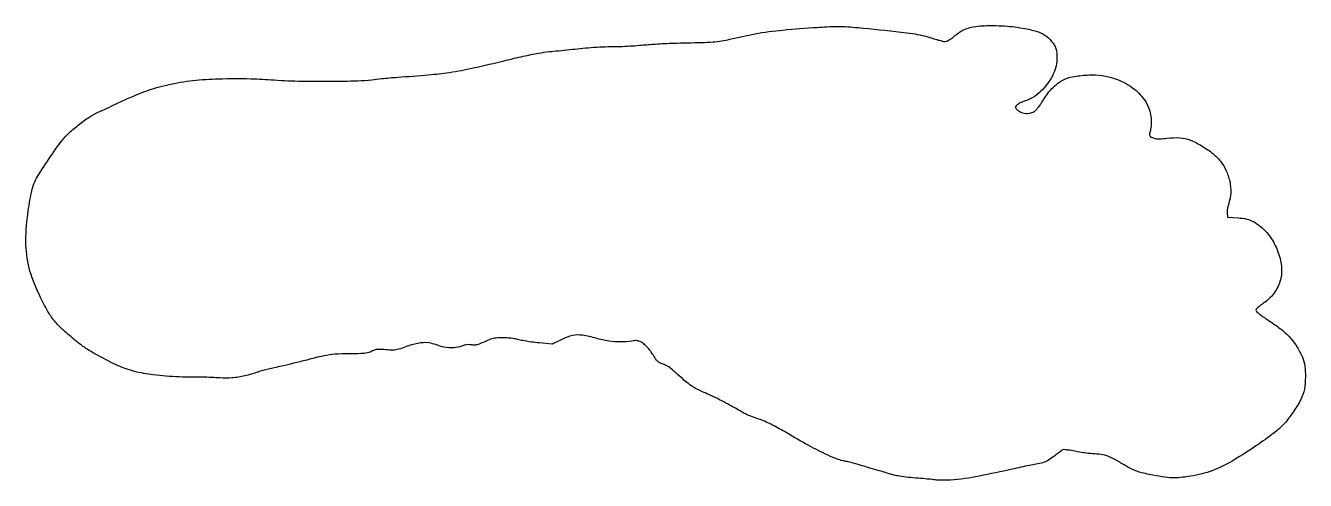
# Model space of a CAD drawing. Extents: x 31 to 285, y 55 to 146.
import ezdxf

# ---------------------------------------------------------------- set-up
doc = ezdxf.new("R2010")
doc.units = 0
doc.layers.get('0').update_dxf_attribs({"linetype": 'CONTINUOUS'})

msp = doc.modelspace()

# ---------------------------------------------------------------- linework, layer by layer
at = {"color": 7}
for points in [[(269.353724, 108.629314), (269.434131, 107.793276), (271.512936, 107.620976)], [(137.129692, 83.454254), (135.194281, 82.52385), (132.573834, 82.767981)]]:
    msp.add_lwpolyline(points, dxfattribs=at)
msp.add_lwpolyline([(211.604251, 55.47187), (211.604251, 55.47187)], close=True, dxfattribs=at)
for points in [[(132.573834, 82.767981), (131.062415, 82.94431), (129.618983, 83.171907), (128.556036, 83.401496), (127.596043, 83.598044), (126.422523, 83.739018), (125.289535, 83.793897), (123.986812, 83.738623), (122.948208, 83.506844), (121.765571, 83.007558), (120.663849, 82.533117), (119.860947, 82.342691), (119.111043, 82.37798), (118.452548, 82.423308), (117.832536, 82.337824), (117.226659, 82.118172), (115.641155, 81.810878), (113.671414, 81.907649), (112.18595, 82.365817), (110.648265, 82.790772), (108.475686, 82.662881), (106.078991, 82.006325), (104.630015, 81.499941), (103.530329, 81.331371), (102.126777, 81.400495), (100.838205, 81.472788), (100.009387, 81.382962), (99.318728, 81.096161), (98.499772, 80.795557), (97.153504, 80.647652), (94.765616, 80.595945), (92.026031, 80.521021), (89.767887, 80.190404), (86.381526, 79.368413), (83.77032, 78.71656), (81.442818, 78.161829), (79.902912, 77.824315), (78.815615, 77.582411), (77.674682, 77.278327), (76.72712, 76.977897), (74.081804, 76.204207), (71.52567, 75.813333), (69.105221, 75.812386), (67.530028, 75.899662), (65.47635, 75.954029), (63.388797, 75.96372), (61.00344, 76.007922), (58.438493, 76.169846), (55.893929, 76.43688), (52.162747, 77.095194), (48.902425, 78.231369), (44.922594, 80.260231), (42.73852, 81.525876), (40.97527, 82.790594), (38.633094, 84.771472), (36.631091, 86.665117), (35.177347, 88.647856), (33.482929, 91.795702), (31.37929, 97.021133), (30.583782, 102.271047), (30.957719, 108.460703), (31.293675, 110.679428), (31.674655, 112.681315), (32.01818, 114.032963), (33.560271, 116.952898), (36.186595, 120.891969), (38.759242, 124.143492), (40.663012, 125.840678), (43.062045, 127.608744), (44.851665, 128.633553), (45.712111, 129.007122), (47.488556, 129.822594), (49.79641, 130.903424), (54.382147, 132.832547), (58.789629, 134.116515), (63.753737, 134.969408), (68.871763, 135.281303), (75.290985, 135.318616), (79.902912, 135.06328), (85.422773, 134.832979), (93.717464, 134.844047), (99.338754, 135.089209), (101.247161, 135.326938), (104.468076, 135.614137), (110.618018, 136.094941), (114.750571, 136.559848), (119.481637, 137.443503), (125.864041, 138.942551), (129.442957, 139.779087), (132.452007, 140.382846), (134.629226, 140.701265), (136.455211, 140.880439), (138.654542, 141.105578), (140.751074, 141.327939), (142.896497, 141.516454), (145.223999, 141.652854), (147.229688, 141.70761), (149.130929, 141.748866), (151.184608, 141.849895), (152.946114, 141.988812), (155.681976, 142.212607), (159.326487, 142.377113), (164.887088, 142.527803), (167.089029, 142.628525), (168.884951, 142.831215), (170.476483, 143.158628), (175.5027, 144.242754), (181.033645, 144.997443), (187.830588, 145.526569), (191.846939, 145.70915), (196.018432, 145.474669), (204.520966, 144.588399), (206.838625, 144.286701), (208.795242, 143.912226), (210.461582, 143.451432), (211.677875, 143.077282), (212.697261, 142.810426), (213.299047, 142.708635), (213.770153, 142.860979), (214.446941, 143.260368), (215.182891, 143.820335), (217.098803, 145.092789), (219.413579, 145.713772), (222.813522, 145.867395), (225.094612, 145.801881), (227.129584, 145.612296), (229.165107, 145.275654), (231.828143, 144.604996), (233.510411, 143.722734), (234.736643, 142.353678), (235.237538, 141.516879), (235.460181, 140.724071), (235.505538, 139.615725), (235.340881, 137.841639), (234.782474, 136.239946), (233.692147, 134.414313), (232.34549, 132.822032), (230.748653, 131.596993), (229.015919, 130.826872), (228.43503, 130.610629), (227.910339, 130.334492), (227.555438, 130.058242), (227.300511, 129.714393), (227.349223, 129.433203), (227.73387, 129.028242), (228.71508, 128.526086), (229.923896, 128.443409), (231.006869, 128.804381), (231.430198, 129.177028), (231.922191, 129.74937), (232.376334, 130.397498), (233.668182, 132.333379), (234.805221, 133.646051), (236.04233, 134.629765), (237.092326, 135.244932), (238.168313, 135.608314), (239.703499, 135.866219), (242.625937, 136.076203), (245.167199, 135.839229), (247.584696, 135.131294), (250.624561, 133.459954), (252.833876, 131.204468), (254.056719, 128.524018), (254.243283, 127.093568), (254.198835, 125.595713), (253.933727, 124.379365), (253.910359, 124.096913), (254.08896, 123.843529), (254.487318, 123.593978), (255.105353, 123.393657), (255.979049, 123.359807), (257.366133, 123.482443), (259.919968, 123.569771), (262.080077, 123.082405), (264.380745, 121.899817), (266.520905, 120.409295), (268.005931, 118.908492), (269.101391, 117.129006), (269.854627, 114.907063), (270.067479, 112.602413), (269.704879, 110.594793), (269.498516, 109.911319), (269.372356, 109.205202), (269.353724, 108.629314)], [(271.512936, 107.620976), (273.278723, 107.399626), (274.523645, 106.928387), (275.973625, 105.932482), (277.907866, 103.863666), (279.373006, 101.084289), (280.153857, 98.002586), (279.934576, 95.331608), (278.780081, 92.828162), (276.876781, 90.896452), (276.217741, 90.423974), (275.643838, 89.97229), (275.279332, 89.639186), (275.063759, 89.308101), (275.205884, 88.994434), (275.792492, 88.506666), (276.505052, 87.987291), (277.498117, 87.292744), (278.5567, 86.573393), (280.578, 85.077414), (282.073649, 83.600462), (283.24509, 81.943608), (284.296565, 79.935814), (284.787934, 78.168989), (284.898709, 75.99764), (284.706953, 73.566016), (283.988794, 71.508423), (282.464807, 69.023826), (280.74904, 66.761295), (278.666349, 64.858238), (275.171594, 62.359673), (269.762753, 58.954733), (265.386285, 57.020893), (261.006352, 56.100449), (259.108748, 55.925155), (257.522846, 55.996719), (255.289929, 56.358402), (252.373177, 56.954356), (250.425737, 57.652212), (248.23887, 58.885114), (246.228912, 59.997381), (244.653249, 60.543324), (243.011558, 60.696298), (242.042131, 60.767102), (240.721766, 60.943284), (239.336315, 61.186688), (238.092897, 61.40894), (237.144889, 61.52968), (236.697528, 61.522767), (236.361146, 61.284645), (235.704087, 60.799241), (234.868601, 60.171643), (233.719424, 59.378534), (232.712426, 58.938804), (231.409872, 58.661303), (230.07075, 58.411567), (228.351551, 58.048763), (226.624472, 57.651436), (220.067149, 56.297037), (214.342778, 55.466381), (211.604251, 55.47187)], [(211.604251, 55.471878), (211.060086, 55.565706), (209.744211, 55.70103), (207.941505, 55.848552), (205.980499, 56.031838), (204.249629, 56.260921), (203.123617, 56.486203), (202.170409, 56.765919), (200.892565, 57.137704), (199.56673, 57.521068), (198.204576, 57.920123), (196.831512, 58.333043), (195.744797, 58.670434), (194.799418, 58.941117), (193.796872, 59.179146), (192.954208, 59.33299), (190.510095, 60.206347), (186.633454, 62.110582), (182.35089, 64.541419), (179.610389, 66.092706), (177.058726, 67.317863), (175.020228, 68.061169), (174.281597, 68.331684), (173.38516, 68.760981), (172.524993, 69.25612), (170.152416, 70.574527), (166.708016, 72.313836), (163.675537, 73.724805), (162.83638, 74.235466), (161.678932, 75.128484), (160.453775, 76.210526), (159.111301, 77.409155), (158.072056, 78.162537), (157.231345, 78.546567), (156.478003, 78.848473), (155.912756, 79.36622), (155.290333, 80.324466), (154.713748, 81.167952), (154.024832, 81.972083), (153.372731, 82.56277), (152.593015, 83.070422), (151.948741, 83.228272), (151.040638, 83.13414), (148.782989, 82.952495), (146.445685, 83.132677), (143.926865, 83.68254), (141.175801, 84.302631), (139.194216, 84.236079), (137.129692, 83.454254)]]:
    msp.add_spline(points, degree=3, dxfattribs=at)

doc.saveas('drawing.dxf')
